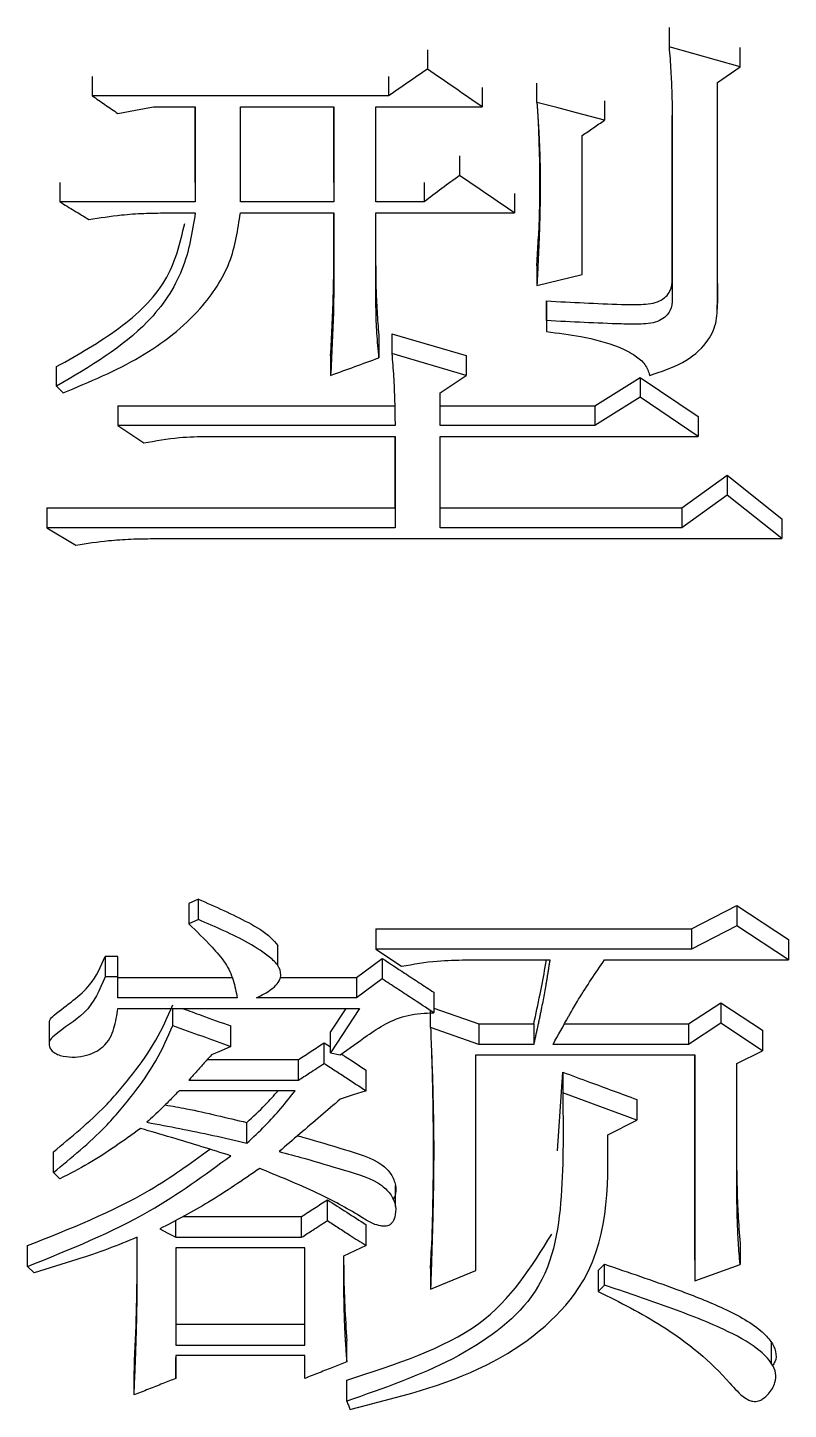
# Model space of a CAD drawing. Header units: millimetres. Extents: x 2126 to 3741, y 477 to 1658.
# Drawn here: x 2358.246 to 2360.799, y 835.232 to 839.871 of the extents above; entities that cross this region are included whole.
import ezdxf

# ---------------------------------------------------------------- set-up
doc = ezdxf.new("R2010")
doc.units = ezdxf.units.MM

msp = doc.modelspace()

# ---------------------------------------------------------------- linework, layer by layer
at = {"color": 7, "linetype": 'Continuous', "lineweight": 25}
for p, q in [((2360.399, 839.8708), (2360.399, 839.8062)), ((2359.5877, 839.7964), (2359.5877, 839.7316)), ((2360.637, 839.7391), (2360.399, 839.8062)), ((2360.637, 839.7391), (2360.637, 839.8038)), ((2360.5612, 839.6869), (2360.637, 839.7391)), ((2359.4579, 839.7071), (2359.4579, 839.6422)), ((2359.7716, 839.67), (2359.7716, 839.605)), ((2359.9555, 839.6199), (2359.9555, 839.6848)), ((2360.5612, 838.9461), (2360.5612, 839.6869)), ((2358.6682, 839.605), (2358.8088, 839.605)), ((2358.8088, 839.605), (2358.8088, 839.2859)), ((2358.8088, 839.3513), (2358.8088, 839.605)), ((2358.9603, 839.605), (2359.274, 839.605)), ((2358.9603, 839.2859), (2358.9603, 839.605)), ((2359.274, 839.605), (2359.274, 839.2859)), ((2359.274, 839.3513), (2359.274, 839.605)), ((2359.4146, 839.605), (2359.7716, 839.605)), ((2359.4146, 839.2859), (2359.4146, 839.605)), ((2360.1826, 839.6254), (2360.1826, 839.5604)), ((2360.4098, 839.5753), (2360.4098, 838.9608)), ((2360.4098, 839.0267), (2360.4098, 839.5753)), ((2359.6958, 839.44), (2359.6958, 839.3748)), ((2358.3545, 839.3513), (2358.3545, 839.2859)), ((2358.8088, 839.3513), (2358.8088, 839.2859)), ((2359.274, 839.3513), (2359.274, 839.2859)), ((2359.5769, 839.3513), (2359.5769, 839.2859)), ((2358.8088, 839.2859), (2358.3545, 839.2859)), ((2359.274, 839.2859), (2358.9603, 839.2859)), ((2359.5769, 839.2859), (2359.4146, 839.2859)), ((2359.8797, 839.3143), (2359.8797, 839.2488)), ((2358.7115, 839.2488), (2358.8088, 839.2488)), ((2358.9602, 839.2488), (2359.274, 839.2488)), ((2359.274, 839.2488), (2359.274, 839.0051)), ((2359.274, 839.0709), (2359.274, 839.2488)), ((2359.4146, 839.2488), (2359.8797, 839.2488)), ((2359.4146, 839.0051), (2359.4146, 839.2488)), ((2359.9555, 839.0709), (2359.9604, 839.1704)), ((2359.274, 839.0051), (2359.274, 839.0709)), ((2359.4146, 839.0709), (2359.4146, 839.0051)), ((2359.9555, 839.0709), (2359.9555, 839.0051)), ((2359.9555, 839.0051), (2360.1069, 839.0419)), ((2360.4098, 839.0266), (2360.4098, 838.9607)), ((2360.5612, 839.012), (2360.5612, 838.9461)), ((2359.9879, 838.8872), (2359.9879, 838.9531)), ((2359.9879, 838.9164), (2359.9879, 838.8504)), ((2360.5607, 838.9106), (2360.5607, 838.9396)), ((2359.9879, 838.8872), (2359.9879, 838.8504)), ((2359.4254, 838.8283), (2359.4254, 838.7622)), ((2359.4687, 838.843), (2359.7175, 838.7696)), ((2359.4687, 838.843), (2359.4687, 838.7769)), ((2359.2632, 838.7696), (2359.2632, 838.7034)), ((2359.7175, 838.7034), (2359.4687, 838.7769)), ((2359.7175, 838.7696), (2359.7175, 838.7034)), ((2358.3437, 838.6668), (2358.3437, 838.733)), ((2359.631, 838.6447), (2359.7175, 838.7034)), ((2360.1502, 838.6012), (2360.3016, 838.6964)), ((2360.3016, 838.6964), (2360.3016, 838.6301)), ((2360.3016, 838.6964), (2360.4963, 838.5647)), ((2358.3437, 838.6668), (2358.3653, 838.6447)), ((2359.631, 838.5348), (2359.631, 838.6447)), ((2360.3016, 838.6301), (2360.1502, 838.5348)), ((2360.4963, 838.4982), (2360.3016, 838.6301)), ((2358.5492, 838.6012), (2359.4781, 838.6012)), ((2359.631, 838.6012), (2360.1502, 838.6012)), ((2360.1502, 838.6012), (2360.1502, 838.5348)), ((2358.5492, 838.5348), (2358.6358, 838.4763)), ((2359.4795, 838.5348), (2358.5492, 838.5348)), ((2360.1502, 838.5348), (2359.631, 838.5348)), ((2360.4963, 838.5647), (2360.4963, 838.4982)), ((2358.8521, 838.4982), (2359.4795, 838.4982)), ((2359.4795, 838.4982), (2359.4795, 838.1917)), ((2359.4795, 838.2585), (2359.4795, 838.4982)), ((2359.631, 838.4982), (2360.4963, 838.4982)), ((2359.631, 838.1917), (2359.631, 838.4982)), ((2360.4423, 838.2585), (2360.5937, 838.3677)), ((2360.5937, 838.3677), (2360.5937, 838.301)), ((2360.5937, 838.3677), (2360.7776, 838.2222)), ((2360.5937, 838.301), (2360.4423, 838.1917)), ((2360.7776, 838.1553), (2360.5937, 838.301)), ((2358.3112, 838.2585), (2359.4795, 838.2585)), ((2359.4795, 838.2585), (2359.4795, 838.1917)), ((2359.631, 838.2585), (2360.4423, 838.2585)), ((2360.4423, 838.2585), (2360.4423, 838.1917)), ((2360.7776, 838.2222), (2360.7776, 838.1553)), ((2358.3112, 838.1917), (2358.4086, 838.1334)), ((2359.4795, 838.1917), (2358.3112, 838.1917)), ((2360.4423, 838.1917), (2359.631, 838.1917)), ((2358.6682, 838.1553), (2360.7776, 838.1553)), ((2358.8197, 836.9446), (2358.7872, 836.9303)), ((2358.7872, 836.9303), (2358.7872, 836.8618)), ((2358.8197, 836.876), (2358.8197, 836.9446)), ((2360.4747, 836.845), (2360.6262, 836.9232)), ((2360.6262, 836.9232), (2360.6262, 836.8546)), ((2360.6262, 836.9232), (2360.7992, 836.8095)), ((2358.8197, 836.876), (2358.7872, 836.8618)), ((2359.4146, 836.845), (2359.4146, 836.7763)), ((2359.4146, 836.845), (2360.4747, 836.845)), ((2360.6262, 836.8546), (2360.4747, 836.7763)), ((2360.4747, 836.845), (2360.4747, 836.7763)), ((2360.7992, 836.7407), (2360.6262, 836.8546)), ((2359.0861, 836.7211), (2359.0861, 836.7899)), ((2359.4146, 836.7763), (2359.5012, 836.7194)), ((2360.7992, 836.8095), (2360.7992, 836.7407)), ((2358.506, 836.7527), (2358.506, 836.6839)), ((2358.5492, 836.7527), (2358.506, 836.7527)), ((2358.5492, 836.6839), (2358.5492, 836.7527)), ((2359.3497, 836.6818), (2359.4363, 836.7456)), ((2359.4363, 836.7456), (2359.4363, 836.6768)), ((2359.7175, 836.7407), (2359.9988, 836.7407)), ((2360.1826, 836.7407), (2360.7992, 836.7407)), ((2358.5492, 836.6839), (2358.506, 836.6839)), ((2358.5492, 836.6129), (2358.5492, 836.6839)), ((2358.5492, 836.6818), (2358.9317, 836.6818)), ((2359.0945, 836.6818), (2359.3497, 836.6818)), ((2359.3497, 836.6818), (2359.3497, 836.6129)), ((2359.4363, 836.6768), (2359.3497, 836.6129)), ((2359.6094, 836.6322), (2359.6094, 836.5632)), ((2358.9495, 836.6129), (2358.5492, 836.6129)), ((2359.3497, 836.6129), (2359.0144, 836.6129)), ((2360.4639, 836.526), (2360.5721, 836.5968)), ((2360.5721, 836.5968), (2360.5721, 836.5278)), ((2360.5721, 836.5968), (2360.7127, 836.5048)), ((2359.3605, 836.5774), (2359.2632, 836.4286)), ((2359.2632, 836.4978), (2359.3153, 836.5774)), ((2359.5985, 836.5136), (2359.5985, 836.5703)), ((2359.6094, 836.5788), (2359.7608, 836.526)), ((2358.3182, 836.528), (2358.3182, 836.4585)), ((2358.9278, 836.4499), (2358.9278, 836.519)), ((2359.2632, 836.4286), (2359.2632, 836.4978)), ((2359.7608, 836.4569), (2359.5985, 836.5136)), ((2359.7608, 836.526), (2359.7608, 836.4569)), ((2359.7608, 836.526), (2359.9447, 836.526)), ((2359.9447, 836.526), (2359.9447, 836.4569)), ((2360.0481, 836.526), (2360.4639, 836.526)), ((2360.5721, 836.5278), (2360.4639, 836.4569)), ((2360.4639, 836.526), (2360.4639, 836.4569)), ((2360.7127, 836.4357), (2360.5721, 836.5278)), ((2360.7127, 836.5048), (2360.7127, 836.4357)), ((2359.2415, 836.3933), (2359.2415, 836.4625)), ((2359.2415, 836.4625), (2359.2632, 836.4484)), ((2359.9447, 836.4569), (2359.7608, 836.4569)), ((2360.4639, 836.4569), (2360.0096, 836.4569)), ((2358.8491, 836.406), (2359.155, 836.406)), ((2359.155, 836.3368), (2359.155, 836.406)), ((2359.2632, 836.4286), (2359.2956, 836.4216)), ((2359.75, 836.4216), (2360.4855, 836.4216)), ((2359.75, 835.6976), (2359.75, 836.4216)), ((2360.4855, 836.4216), (2360.4855, 835.6627)), ((2360.4855, 835.7329), (2360.4855, 836.4216)), ((2360.6262, 836.3933), (2360.7127, 836.4357)), ((2359.3822, 836.3015), (2359.3822, 836.3708)), ((2360.024, 836.0994), (2360.042, 836.3637)), ((2360.042, 836.3637), (2360.042, 836.2944)), ((2360.6262, 835.9636), (2360.6262, 836.3933)), ((2359.1442, 836.3015), (2358.7548, 836.3015)), ((2358.7872, 836.3368), (2359.155, 836.3368)), ((2360.2908, 836.2027), (2360.042, 836.2944)), ((2360.2908, 836.2721), (2360.2908, 836.2027)), ((2358.9819, 836.1253), (2358.9819, 836.1948)), ((2360.1935, 836.1534), (2360.2908, 836.2027)), ((2358.3329, 836.0268), (2358.3545, 836.0058)), ((2360.6262, 836.0334), (2360.6262, 835.9636)), ((2359.4807, 835.9128), (2359.4807, 835.9835)), ((2359.2524, 835.8655), (2359.2524, 835.9354)), ((2358.744, 835.8095), (2358.744, 835.8663)), ((2358.7687, 835.8794), (2359.1658, 835.8794)), ((2359.1658, 835.8095), (2359.1658, 835.8794)), ((2359.3822, 835.7815), (2359.3822, 835.8515)), ((2358.744, 835.8095), (2359.1658, 835.8095)), ((2358.2463, 835.7116), (2358.2463, 835.7817)), ((2358.744, 835.7745), (2358.744, 835.4468)), ((2359.1766, 835.7745), (2358.744, 835.7745)), ((2358.744, 835.7745), (2358.744, 835.5172)), ((2359.1766, 835.4468), (2359.1766, 835.7745)), ((2359.5985, 835.705), (2359.6013, 835.7778)), ((2360.637, 835.7886), (2360.637, 835.7186)), ((2358.2463, 835.7116), (2358.268, 835.6906)), ((2359.5985, 835.705), (2359.5985, 835.6348)), ((2360.161, 835.698), (2360.161, 835.6278)), ((2360.1826, 835.6487), (2360.1826, 835.7188)), ((2360.4855, 835.7329), (2360.4855, 835.6627)), ((2360.4855, 835.6627), (2360.637, 835.7186)), ((2359.5985, 835.6348), (2359.75, 835.6976)), ((2358.744, 835.5172), (2358.744, 835.4468)), ((2358.744, 835.5172), (2359.1766, 835.5172)), ((2358.744, 835.4468), (2359.1766, 835.4468)), ((2359.3173, 835.3912), (2359.3173, 835.4617)), ((2360.7426, 835.3857), (2360.7426, 835.457)), ((2359.1766, 835.412), (2358.744, 835.412)), ((2358.744, 835.412), (2358.744, 835.3357)), ((2358.744, 835.412), (2358.744, 835.4062)), ((2358.744, 835.3357), (2358.744, 835.4062)), ((2359.1766, 835.3357), (2359.1766, 835.412)), ((2358.6033, 835.2802), (2358.6033, 835.3508))]:
    msp.add_line(p, q, dxfattribs=at)
at = {"color": 7, "linetype": 'Continuous', "lineweight": 25, "flags": 128}
for points in [[(2358.4627, 839.7071), (2358.4627, 839.691), (2358.4627, 839.6747), (2358.4627, 839.6422)], [(2359.4579, 839.6422), (2358.9603, 839.6422), (2358.4627, 839.6422)], [(2358.5492, 839.5827), (2358.6087, 839.5939), (2358.6682, 839.605)], [(2360.1826, 839.5604), (2360.0881, 839.5852), (2360.0218, 839.6025), (2359.9555, 839.6199)], [(2358.5492, 838.6012), (2358.5492, 838.5846), (2358.5492, 838.568), (2358.5492, 838.5348)], [(2358.3112, 838.2585), (2358.3112, 838.2418), (2358.3112, 838.2251), (2358.3112, 838.1917)], [(2360.4747, 836.7763), (2360.0543, 836.7763), (2359.4146, 836.7763)], [(2358.5492, 836.5774), (2358.9549, 836.5774), (2359.3605, 836.5774)], [(2358.7331, 836.5207), (2358.7331, 836.5381), (2358.7331, 836.5555), (2358.7331, 836.5774)], [(2358.9278, 836.4499), (2358.8954, 836.4357), (2358.8629, 836.4216)], [(2359.3822, 836.3015), (2359.3389, 836.2873), (2359.2956, 836.2732)], [(2358.3329, 836.0268), (2358.3329, 836.0522), (2358.3329, 836.0744), (2358.3329, 836.0965)], [(2358.6899, 835.8375), (2358.7169, 835.8235), (2358.744, 835.8095)], [(2359.3822, 835.7815), (2359.3443, 835.764), (2359.3065, 835.7465)], [(2360.161, 835.698), (2360.1665, 835.7033), (2360.172, 835.7086), (2360.1826, 835.7189)], [(2360.1826, 835.6487), (2360.1718, 835.6383), (2360.161, 835.6278)], [(2359.3173, 835.2594), (2359.3173, 835.2881), (2359.3173, 835.3091), (2359.3173, 835.33)]]:
    msp.add_lwpolyline(points, dxfattribs=at)
at = {"color": 7, "linetype": 'Continuous', "lineweight": 25}
for points, knots in [([(2360.399, 839.8062), (2360.4011, 839.7793), (2360.4051, 839.7273), (2360.4083, 839.6504), (2360.4093, 839.6003), (2360.4098, 839.5753)], [0, 0, 0, 0, 0.349385, 0.674644, 1, 1, 1, 1]), ([(2359.5877, 839.7316), (2359.566, 839.7167), (2359.5228, 839.6869), (2359.4795, 839.6571), (2359.4579, 839.6422)], [0, 0, 0, 0, 0.499998, 1, 1, 1, 1]), ([(2359.7716, 839.605), (2359.7409, 839.6261), (2359.6796, 839.6683), (2359.6183, 839.7105), (2359.5877, 839.7316)], [0, 0, 0, 0, 0.5, 1, 1, 1, 1]), ([(2358.4627, 839.6422), (2358.4771, 839.6323), (2358.5059, 839.6125), (2358.5348, 839.5926), (2358.5492, 839.5827)], [0, 0, 0, 0, 0.4999987, 1, 1, 1, 1]), ([(2359.9555, 839.6199), (2359.9556, 839.6175), (2359.9559, 839.6127), (2359.9564, 839.6056), (2359.9569, 839.5984), (2359.9574, 839.5913), (2359.9578, 839.5841), (2359.9583, 839.5769), (2359.9587, 839.5698), (2359.9591, 839.5638), (2359.9595, 839.5579), (2359.9599, 839.5519), (2359.9604, 839.5423), (2359.961, 839.5328), (2359.9617, 839.5209), (2359.9623, 839.509), (2359.963, 839.4946), (2359.9643, 839.466), (2359.9664, 839.404), (2359.9668, 839.3278), (2359.9657, 839.2612), (2359.9648, 839.2279), (2359.9641, 839.2042), (2359.9635, 839.1852), (2359.9627, 839.1614), (2359.9619, 839.1425), (2359.961, 839.1235), (2359.9604, 839.1092), (2359.9597, 839.095), (2359.9591, 839.0808), (2359.9586, 839.0689), (2359.9581, 839.0595), (2359.9578, 839.0524), (2359.9575, 839.0453), (2359.9571, 839.0381), (2359.9568, 839.031), (2359.9565, 839.0239), (2359.9562, 839.018), (2359.9558, 839.0117), (2359.9556, 839.0078), (2359.9555, 839.0051)], [0, 0, 0, 0, 0.011607, 0.023213, 0.034819, 0.046426, 0.058032, 0.069639, 0.081245, 0.092852, 0.098655, 0.110262, 0.121868, 0.145081, 0.156687, 0.1799, 0.203113, 0.226326, 0.31918, 0.504901, 0.597754, 0.64418, 0.667393, 0.713819, 0.737032, 0.783458, 0.806671, 0.829884, 0.853097, 0.87631, 0.899523, 0.911129, 0.922736, 0.934342, 0.945949, 0.957555, 0.969162, 0.980768, 0.986572, 1, 1, 1, 1]), ([(2359.9596, 839.5533), (2359.9596, 839.5533), (2359.9596, 839.5534), (2359.9596, 839.5528), (2359.9603, 839.5344), (2359.9631, 839.4631), (2359.9643, 839.3938), (2359.9646, 839.3512), (2359.9646, 839.336), (2359.9646, 839.3335), (2359.9646, 839.3343), (2359.9645, 839.309), (2359.9637, 839.2551), (2359.9618, 839.2066), (2359.9603, 839.1674)], [0, 0, 0, 0, 0.00053, 0.004509, 0.014062, 0.225904, 0.41709, 0.513928, 0.524253, 0.532703, 0.557438, 0.62576, 0.697207, 1, 1, 1, 1]), ([(2360.1069, 839.5084), (2360.1195, 839.517), (2360.1448, 839.5344), (2360.17, 839.5517), (2360.1826, 839.5604)], [0, 0, 0, 0, 0.499998, 1, 1, 1, 1]), ([(2360.1069, 839.0419), (2360.1069, 839.1113), (2360.1069, 839.2664), (2360.1069, 839.4222), (2360.1069, 839.5084)], [0, 0, 0, 0, 0.447226, 1, 1, 1, 1]), ([(2359.6958, 839.3748), (2359.676, 839.36), (2359.6364, 839.3303), (2359.5967, 839.3007), (2359.5769, 839.2859)], [0, 0, 0, 0, 0.499998, 1, 1, 1, 1]), ([(2359.8797, 839.2488), (2359.8491, 839.2698), (2359.7878, 839.3118), (2359.7265, 839.3538), (2359.6958, 839.3748)], [0, 0, 0, 0, 0.5, 1, 1, 1, 1]), ([(2358.3545, 839.2859), (2358.3707, 839.276), (2358.4032, 839.2562), (2358.4356, 839.2365), (2358.4519, 839.2266)], [0, 0, 0, 0, 0.499998, 1, 1, 1, 1]), ([(2358.8088, 839.2488), (2358.7988, 839.1846), (2358.7786, 839.0551), (2358.6349, 838.8394), (2358.4549, 838.7327), (2358.3437, 838.6668)], [0, 0, 0, 0, 0.273464, 0.551009, 1, 1, 1, 1]), ([(2358.3653, 838.6447), (2358.4544, 838.6818), (2358.6301, 838.7549), (2358.8231, 838.9081), (2358.9355, 839.0791), (2358.952, 839.1925), (2358.9602, 839.2488)], [0, 0, 0, 0, 0.289657, 0.571456, 0.787204, 1, 1, 1, 1]), ([(2358.4519, 839.2266), (2358.4882, 839.2324), (2358.5491, 839.242), (2358.6362, 839.2479), (2358.6863, 839.2485), (2358.7115, 839.2488)], [0, 0, 0, 0, 0.4254255, 0.7120823, 1, 1, 1, 1]), ([(2358.3437, 838.733), (2358.4157, 838.7734), (2358.5578, 838.8533), (2358.7269, 839.0152), (2358.7579, 839.147), (2358.7734, 839.2127)], [0, 0, 0, 0, 0.339729, 0.670692, 1, 1, 1, 1]), ([(2359.2632, 838.7696), (2359.2648, 838.8019), (2359.268, 838.8681), (2359.2726, 838.9685), (2359.2735, 839.0367), (2359.274, 839.0709)], [0, 0, 0, 0, 0.321994, 0.660963, 1, 1, 1, 1]), ([(2359.4146, 839.0709), (2359.4147, 839.0431), (2359.415, 838.9887), (2359.4192, 838.9079), (2359.4233, 838.8548), (2359.4254, 838.8283)], [0, 0, 0, 0, 0.342239, 0.67104, 1, 1, 1, 1]), ([(2359.274, 839.0051), (2359.2736, 838.9727), (2359.2727, 838.9061), (2359.2681, 838.8055), (2359.2648, 838.7375), (2359.2632, 838.7034)], [0, 0, 0, 0, 0.321579, 0.660777, 1, 1, 1, 1]), ([(2359.4254, 838.7622), (2359.4228, 838.7898), (2359.4176, 838.8439), (2359.4151, 838.9249), (2359.4148, 838.9784), (2359.4146, 839.0051)], [0, 0, 0, 0, 0.341779, 0.670798, 1, 1, 1, 1]), ([(2359.9879, 838.9531), (2360.072, 838.9487), (2360.1779, 838.9431), (2360.3038, 838.9401), (2360.3685, 838.9467), (2360.4072, 838.9849), (2360.409, 839.0129), (2360.4098, 839.0267)], [0, 0, 0, 0, 0.512304, 0.645208, 0.775979, 0.889287, 1, 1, 1, 1]), ([(2360.4098, 838.9608), (2360.409, 838.947), (2360.4072, 838.919), (2360.3685, 838.8808), (2360.3038, 838.8741), (2360.1779, 838.8772), (2360.072, 838.8828), (2359.9879, 838.8872)], [0, 0, 0, 0, 0.110827, 0.224198, 0.354947, 0.487818, 1, 1, 1, 1]), ([(2359.9879, 838.9531), (2359.9879, 838.9463), (2359.9879, 838.934), (2359.9879, 838.9218), (2359.9879, 838.9164)], [0, 0, 0, 0, 0.56, 1, 1, 1, 1]), ([(2360.3341, 838.7034), (2360.3722, 838.716), (2360.4472, 838.7407), (2360.5251, 838.8049), (2360.5605, 838.8774), (2360.561, 838.9233), (2360.5612, 838.9461)], [0, 0, 0, 0, 0.291536, 0.572529, 0.787239, 1, 1, 1, 1]), ([(2359.9879, 838.8504), (2360.0263, 838.8454), (2360.1096, 838.8346), (2360.2125, 838.8089), (2360.2829, 838.7733), (2360.3212, 838.741), (2360.3298, 838.7161), (2360.3341, 838.7034)], [0, 0, 0, 0, 0.277213, 0.601616, 0.758833, 0.878188, 1, 1, 1, 1]), ([(2359.2632, 838.7034), (2359.2902, 838.7132), (2359.3443, 838.7328), (2359.3984, 838.7524), (2359.4254, 838.7622)], [0, 0, 0, 0, 0.499999, 1, 1, 1, 1]), ([(2359.4687, 838.7769), (2359.4707, 838.751), (2359.4749, 838.6977), (2359.4781, 838.617), (2359.479, 838.5622), (2359.4795, 838.5348)], [0, 0, 0, 0, 0.320446, 0.660167, 1, 1, 1, 1]), ([(2358.6358, 838.4763), (2358.6755, 838.4836), (2358.7467, 838.4966), (2358.8198, 838.4977), (2358.8521, 838.4982)], [0, 0, 0, 0, 0.558835, 1, 1, 1, 1]), ([(2358.4086, 838.1334), (2358.445, 838.1391), (2358.5059, 838.1486), (2358.5929, 838.1543), (2358.6431, 838.1549), (2358.6682, 838.1553)], [0, 0, 0, 0, 0.425369, 0.712054, 1, 1, 1, 1]), ([(2358.8197, 836.9446), (2358.8763, 836.9196), (2358.9621, 836.8819), (2359.0533, 836.8284), (2359.0782, 836.798), (2359.0855, 836.789)], [0, 0, 0, 0, 0.5781639, 0.8758527, 1, 1, 1, 1]), ([(2358.7872, 836.8618), (2358.8137, 836.836), (2358.8572, 836.7936), (2358.9118, 836.7317), (2358.9386, 836.673), (2358.9459, 836.6329), (2358.9495, 836.6129)], [0, 0, 0, 0, 0.3446396, 0.5657566, 0.7835326, 1, 1, 1, 1]), ([(2359.0144, 836.6129), (2359.0317, 836.6218), (2359.0658, 836.6394), (2359.1003, 836.6766), (2359.0932, 836.7176), (2359.0527, 836.7574), (2358.9639, 836.8139), (2358.877, 836.8513), (2358.8197, 836.876)], [0, 0, 0, 0, 0.121784, 0.238894, 0.329996, 0.425945, 0.621085, 1, 1, 1, 1]), ([(2358.3201, 836.5285), (2358.3199, 836.5317), (2358.3194, 836.5419), (2358.3714, 836.5857), (2358.4592, 836.6423), (2358.4918, 836.7192), (2358.506, 836.7527)], [0, 0, 0, 0, 0.036093, 0.112614, 0.614141, 1, 1, 1, 1]), ([(2359.4363, 836.7456), (2359.4612, 836.7292), (2359.5026, 836.7021), (2359.5603, 836.6643), (2359.593, 836.6429), (2359.6093, 836.6322)], [0, 0, 0, 0, 0.432882, 0.716441, 1, 1, 1, 1]), ([(2359.5012, 836.7194), (2359.5409, 836.7265), (2359.6121, 836.7391), (2359.6852, 836.7402), (2359.7175, 836.7407)], [0, 0, 0, 0, 0.558835, 1, 1, 1, 1]), ([(2359.9988, 836.7407), (2359.9984, 836.7386), (2359.9978, 836.7345), (2359.997, 836.7292), (2359.9961, 836.724), (2359.9955, 836.7199), (2359.9948, 836.7157), (2359.9942, 836.7115), (2359.9935, 836.7073), (2359.9927, 836.7021), (2359.992, 836.6979), (2359.9911, 836.6927), (2359.9903, 836.6875), (2359.9893, 836.6813), (2359.9883, 836.675), (2359.9872, 836.6688), (2359.9862, 836.6625), (2359.984, 836.65), (2359.9793, 836.623), (2359.9741, 836.596), (2359.9699, 836.5752), (2359.9683, 836.5669), (2359.9666, 836.5586), (2359.9644, 836.5483), (2359.9627, 836.54), (2359.9609, 836.5317), (2359.9596, 836.5255), (2359.9585, 836.5203), (2359.9574, 836.5152), (2359.9565, 836.511), (2359.9556, 836.5069), (2359.9547, 836.5027), (2359.9538, 836.4986), (2359.9527, 836.4934), (2359.9518, 836.4893), (2359.9506, 836.4841), (2359.9497, 836.48), (2359.9488, 836.4759), (2359.9479, 836.4717), (2359.947, 836.4676), (2359.9459, 836.4623), (2359.9451, 836.4591), (2359.9447, 836.4569)], [0, 0, 0, 0, 0.021952, 0.043903, 0.054879, 0.07683, 0.087806, 0.098782, 0.120733, 0.131709, 0.15366, 0.164636, 0.186587, 0.208539, 0.23049, 0.252442, 0.274393, 0.296345, 0.384151, 0.559767, 0.581718, 0.60367, 0.647573, 0.669524, 0.713427, 0.735378, 0.75733, 0.779281, 0.790257, 0.812208, 0.823184, 0.83416, 0.856111, 0.867087, 0.889038, 0.900014, 0.921966, 0.932941, 0.943917, 0.965868, 0.976844, 1, 1, 1, 1]), ([(2359.9447, 836.526), (2359.952, 836.5591), (2359.966, 836.6226), (2359.9797, 836.6943), (2359.986, 836.7329), (2359.9873, 836.7407)], [0, 0, 0, 0, 0.463687, 0.891018, 1, 1, 1, 1]), ([(2360.0096, 836.4569), (2360.0268, 836.4881), (2360.0462, 836.5232), (2360.0749, 836.5737), (2360.112, 836.6382), (2360.1525, 836.697), (2360.1826, 836.7407)], [0, 0, 0, 0, 0.325176, 0.365823, 0.528414, 1, 1, 1, 1]), ([(2358.506, 836.6839), (2358.4882, 836.6407), (2358.4561, 836.5627), (2358.3596, 836.5097), (2358.3181, 836.4701), (2358.3174, 836.4514), (2358.3257, 836.4372), (2358.3382, 836.4266), (2358.3615, 836.4172), (2358.3951, 836.413), (2358.4351, 836.4171), (2358.4709, 836.4295), (2358.5142, 836.4574), (2358.5395, 836.5109), (2358.546, 836.5553), (2358.5492, 836.5774)], [0, 0, 0, 0, 0.230991, 0.417984, 0.453958, 0.487906, 0.511162, 0.535138, 0.560232, 0.612084, 0.662769, 0.713245, 0.762331, 0.881446, 1, 1, 1, 1]), ([(2359.6093, 836.5632), (2359.5844, 836.5796), (2359.5431, 836.6067), (2359.4854, 836.6445), (2359.4526, 836.666), (2359.4363, 836.6768)], [0, 0, 0, 0, 0.432629, 0.716314, 1, 1, 1, 1]), ([(2358.3329, 836.0965), (2358.3934, 836.1463), (2358.4926, 836.228), (2358.6006, 836.3571), (2358.681, 836.4696), (2358.7158, 836.5498), (2358.7331, 836.5897)], [0, 0, 0, 0, 0.34442, 0.564747, 0.783429, 1, 1, 1, 1]), ([(2358.767, 836.5774), (2358.7882, 836.5697), (2358.8418, 836.5502), (2358.8954, 836.5308), (2358.9278, 836.519)], [0, 0, 0, 0, 0.394634, 1, 1, 1, 1]), ([(2359.2956, 836.4216), (2359.3255, 836.4435), (2359.3749, 836.4796), (2359.4469, 836.5281), (2359.5226, 836.5592), (2359.5802, 836.5619), (2359.6093, 836.5632)], [0, 0, 0, 0, 0.334385, 0.552202, 0.773272, 1, 1, 1, 1]), ([(2358.3329, 836.0268), (2358.3934, 836.0767), (2358.4927, 836.1585), (2358.6006, 836.2878), (2358.681, 836.4004), (2358.7158, 836.4807), (2358.7331, 836.5207)], [0, 0, 0, 0, 0.34436, 0.564684, 0.783385, 1, 1, 1, 1]), ([(2358.7331, 836.5207), (2358.7656, 836.5089), (2358.8305, 836.4853), (2358.8954, 836.4617), (2358.9278, 836.4499)], [0, 0, 0, 0, 0.5, 1, 1, 1, 1]), ([(2359.5985, 836.5136), (2359.6011, 836.4473), (2359.6063, 836.3149), (2359.6091, 836.1664), (2359.609, 836.082), (2359.6089, 836.0615), (2359.6088, 836.0553), (2359.6088, 836.0491), (2359.6088, 836.0429), (2359.6087, 836.0368), (2359.6086, 836.0286), (2359.6086, 836.0203), (2359.6085, 836.0121), (2359.6084, 836.0059), (2359.6083, 835.9998), (2359.6082, 835.9936), (2359.6082, 835.9875), (2359.6081, 835.9813), (2359.6079, 835.9731), (2359.6078, 835.9649), (2359.6077, 835.9567), (2359.6075, 835.9505), (2359.6074, 835.9443), (2359.6073, 835.9382), (2359.6072, 835.932), (2359.6071, 835.9259), (2359.6069, 835.9197), (2359.6068, 835.9136), (2359.6066, 835.9054), (2359.6064, 835.8972), (2359.6063, 835.889), (2359.6061, 835.8828), (2359.606, 835.8767), (2359.6058, 835.8705), (2359.6057, 835.8644), (2359.6055, 835.8582), (2359.6053, 835.85), (2359.6051, 835.8418), (2359.6048, 835.8336), (2359.6047, 835.8275), (2359.6045, 835.8213), (2359.6043, 835.8152), (2359.6041, 835.8091), (2359.604, 835.8029), (2359.6038, 835.7968), (2359.6036, 835.7906), (2359.6033, 835.7825), (2359.6031, 835.7743), (2359.6028, 835.7661), (2359.6027, 835.7599), (2359.6025, 835.7538), (2359.6023, 835.7477), (2359.6021, 835.7415), (2359.6019, 835.7354), (2359.6016, 835.7272), (2359.6013, 835.7191), (2359.6011, 835.7109), (2359.6009, 835.7048), (2359.6007, 835.6986), (2359.6005, 835.6925), (2359.6003, 835.6864), (2359.6001, 835.6802), (2359.5998, 835.6741), (2359.5996, 835.6659), (2359.5993, 835.6578), (2359.599, 835.6496), (2359.5988, 835.6426), (2359.5986, 835.6377), (2359.5985, 835.6348)], [0, 0, 0, 0, 0.22469, 0.449389, 0.505561, 0.512583, 0.519604, 0.526626, 0.533648, 0.540669, 0.547691, 0.561734, 0.568755, 0.575777, 0.582798, 0.58982, 0.596841, 0.603863, 0.610884, 0.624928, 0.631949, 0.638971, 0.645992, 0.653014, 0.660035, 0.667057, 0.674078, 0.6811, 0.688121, 0.702165, 0.709186, 0.716208, 0.723229, 0.730251, 0.737272, 0.744294, 0.751315, 0.765358, 0.77238, 0.779401, 0.786423, 0.793445, 0.800466, 0.807488, 0.814509, 0.821531, 0.828552, 0.842595, 0.849617, 0.856638, 0.86366, 0.870682, 0.877703, 0.884725, 0.891746, 0.905789, 0.912811, 0.919832, 0.926854, 0.933875, 0.940897, 0.947918, 0.95494, 0.961962, 0.976005, 0.983026, 0.990048, 1, 1, 1, 1]), ([(2359.155, 836.406), (2359.1694, 836.4154), (2359.1983, 836.4342), (2359.2271, 836.4531), (2359.2415, 836.4625)], [0, 0, 0, 0, 0.500002, 1, 1, 1, 1]), ([(2358.8629, 836.4216), (2358.8538, 836.4113), (2358.8366, 836.3921), (2358.8114, 836.3638), (2358.7953, 836.3458), (2358.7872, 836.3368)], [0, 0, 0, 0, 0.361282, 0.680641, 1, 1, 1, 1]), ([(2359.2997, 836.4245), (2359.3038, 836.4219), (2359.3313, 836.4039), (2359.3587, 836.386), (2359.3822, 836.3708)], [0, 0, 0, 0, 0.147167, 1, 1, 1, 1]), ([(2359.6019, 836.4247), (2359.6023, 836.4114), (2359.6048, 836.335), (2359.6086, 836.1194), (2359.6058, 835.9345), (2359.6033, 835.833), (2359.6021, 835.7931), (2359.6016, 835.7779), (2359.6015, 835.7778), (2359.6015, 835.7777)], [0, 0, 0, 0, 0.091246, 0.521297, 0.77416, 0.895412, 0.961125, 0.976415, 1, 1, 1, 1]), ([(2359.155, 836.3368), (2359.1675, 836.3449), (2359.1882, 836.3584), (2359.217, 836.3772), (2359.2334, 836.3879), (2359.2415, 836.3933)], [0, 0, 0, 0, 0.4326487, 0.7163239, 1, 1, 1, 1]), ([(2359.2415, 836.3933), (2359.254, 836.3851), (2359.279, 836.3688), (2359.3259, 836.3382), (2359.3603, 836.3158), (2359.3822, 836.3015)], [0, 0, 0, 0, 0.2662424, 0.5324848, 1, 1, 1, 1]), ([(2360.042, 836.3637), (2360.072, 836.3527), (2360.1285, 836.3319), (2360.2114, 836.3014), (2360.2643, 836.2819), (2360.2908, 836.2721)], [0, 0, 0, 0, 0.361499, 0.68075, 1, 1, 1, 1]), ([(2358.7548, 836.3015), (2358.7449, 836.2914), (2358.7253, 836.2712), (2358.6897, 836.2357), (2358.6629, 836.2108), (2358.6466, 836.1957)], [0, 0, 0, 0, 0.280921, 0.561854, 1, 1, 1, 1]), ([(2358.9819, 836.1253), (2359.0028, 836.1448), (2359.043, 836.1826), (2359.0969, 836.2415), (2359.1284, 836.2815), (2359.1442, 836.3015)], [0, 0, 0, 0, 0.349925, 0.674457, 1, 1, 1, 1]), ([(2358.9819, 836.1948), (2359.0029, 836.2143), (2359.04, 836.2488), (2359.0728, 836.2855), (2359.087, 836.3015)], [0, 0, 0, 0, 0.56596, 1, 1, 1, 1]), ([(2359.2956, 836.2732), (2359.2736, 836.2543), (2359.2283, 836.2155), (2359.1598, 836.1568), (2359.1134, 836.117), (2359.0901, 836.0971)], [0, 0, 0, 0, 0.321741, 0.660871, 1, 1, 1, 1]), ([(2360.042, 836.2944), (2360.0436, 836.1792), (2360.0467, 835.9491), (2359.9948, 835.613), (2359.6795, 835.3848), (2359.4396, 835.3018), (2359.3173, 835.2594)], [0, 0, 0, 0, 0.273656, 0.546764, 0.768873, 1, 1, 1, 1]), ([(2358.7078, 836.254), (2358.7316, 836.2498), (2358.7899, 836.2396), (2358.8809, 836.2188), (2358.9483, 836.2028), (2358.9819, 836.1948)], [0, 0, 0, 0, 0.256892, 0.628328, 1, 1, 1, 1]), ([(2358.625, 836.1745), (2358.5963, 836.154), (2358.5399, 836.1133), (2358.4514, 836.0553), (2358.3869, 836.0223), (2358.3545, 836.0058)], [0, 0, 0, 0, 0.3384511, 0.6681197, 1, 1, 1, 1]), ([(2358.9278, 836.0831), (2358.8957, 836.0932), (2358.8296, 836.1142), (2358.7287, 836.1448), (2358.6595, 836.1646), (2358.625, 836.1745)], [0, 0, 0, 0, 0.320379, 0.660141, 1, 1, 1, 1]), ([(2358.6466, 836.1957), (2358.7207, 836.1817), (2358.8334, 836.1605), (2358.944, 836.1343), (2358.9819, 836.1253)], [0, 0, 0, 0, 0.6569803, 1, 1, 1, 1]), ([(2359.1521, 836.1502), (2359.1593, 836.1483), (2359.212, 836.1343), (2359.3065, 836.1043), (2359.4186, 836.0728), (2359.4684, 836.0218), (2359.483, 835.9848), (2359.4829, 835.9543), (2359.4744, 835.9388), (2359.4722, 835.9348)], [0, 0, 0, 0, 0.046643, 0.342403, 0.639171, 0.748921, 0.858405, 0.963449, 1, 1, 1, 1]), ([(2359.3281, 835.2317), (2359.4874, 835.2715), (2359.7979, 835.3492), (2360.1978, 835.6745), (2360.1951, 835.973), (2360.1935, 836.1534)], [0, 0, 0, 0, 0.294377, 0.5735664, 1, 1, 1, 1]), ([(2358.2463, 835.7817), (2358.3887, 835.8382), (2358.6128, 835.9272), (2358.7923, 836.0576), (2358.8577, 836.1051)], [0, 0, 0, 0, 0.635566, 1, 1, 1, 1]), ([(2358.2463, 835.7116), (2358.3881, 835.7689), (2358.6393, 835.8703), (2358.8403, 836.0185), (2358.9278, 836.0831)], [0, 0, 0, 0, 0.56421, 1, 1, 1, 1]), ([(2359.0901, 836.0971), (2359.1181, 836.0898), (2359.1918, 836.0706), (2359.3067, 836.0348), (2359.4191, 836.0029), (2359.4685, 835.9517), (2359.4837, 835.9143), (2359.4809, 835.8816), (2359.4722, 835.86), (2359.4618, 835.8507), (2359.4539, 835.8473), (2359.4437, 835.8459), (2359.4266, 835.8476), (2359.3995, 835.8564), (2359.337, 835.8962), (2359.2183, 835.9625), (2359.0965, 836.0105), (2359.0279, 836.0398), (2359.0252, 836.0409)], [0, 0, 0, 0, 0.080829, 0.213073, 0.345773, 0.395058, 0.444233, 0.491132, 0.518332, 0.527917, 0.53551, 0.543103, 0.555865, 0.581938, 0.622671, 0.782526, 0.991638, 1, 1, 1, 1]), ([(2359.0252, 836.0409), (2358.969, 836.002), (2358.888, 835.946), (2358.7727, 835.8811), (2358.7175, 835.852), (2358.6899, 835.8375)], [0, 0, 0, 0, 0.532376, 0.766064, 1, 1, 1, 1]), ([(2360.6262, 836.0334), (2360.6264, 836.009), (2360.627, 835.9603), (2360.6303, 835.8787), (2360.6345, 835.8215), (2360.637, 835.7886)], [0, 0, 0, 0, 0.297859, 0.595729, 1, 1, 1, 1]), ([(2359.1658, 835.8794), (2359.1803, 835.8887), (2359.2091, 835.9074), (2359.2379, 835.926), (2359.2524, 835.9354)], [0, 0, 0, 0, 0.500002, 1, 1, 1, 1]), ([(2359.2524, 835.9354), (2359.274, 835.9214), (2359.3173, 835.8934), (2359.3605, 835.8654), (2359.3822, 835.8515)], [0, 0, 0, 0, 0.5, 1, 1, 1, 1]), ([(2360.637, 835.7186), (2360.6351, 835.7428), (2360.6314, 835.7913), (2360.6274, 835.873), (2360.6266, 835.9305), (2360.6262, 835.9636)], [0, 0, 0, 0, 0.29749, 0.594994, 1, 1, 1, 1]), ([(2359.1658, 835.8095), (2359.1783, 835.8176), (2359.199, 835.8309), (2359.2278, 835.8496), (2359.2442, 835.8602), (2359.2524, 835.8655)], [0, 0, 0, 0, 0.432649, 0.716324, 1, 1, 1, 1]), ([(2359.2524, 835.8655), (2359.2648, 835.8574), (2359.2898, 835.8412), (2359.3331, 835.8132), (2359.3639, 835.7933), (2359.3822, 835.7815)], [0, 0, 0, 0, 0.288429, 0.576858, 1, 1, 1, 1]), ([(2358.6141, 835.8095), (2358.5812, 835.796), (2358.5152, 835.7689), (2358.3991, 835.73), (2358.316, 835.7051), (2358.268, 835.6906)], [0, 0, 0, 0, 0.296607, 0.593255, 1, 1, 1, 1]), ([(2358.6033, 835.2802), (2358.6037, 835.2878), (2358.6044, 835.3031), (2358.6052, 835.3223), (2358.6059, 835.3376), (2358.6064, 835.3491), (2358.6068, 835.3587), (2358.6072, 835.3682), (2358.6077, 835.3816), (2358.6085, 835.4008), (2358.6092, 835.42), (2358.6099, 835.4392), (2358.6104, 835.4545), (2358.611, 835.4737), (2358.6115, 835.4891), (2358.612, 835.5083), (2358.6124, 835.5237), (2358.6127, 835.539), (2358.613, 835.5544), (2358.6132, 835.5698), (2358.6135, 835.589), (2358.6137, 835.6025), (2358.6138, 835.616), (2358.6139, 835.6237), (2358.6139, 835.6333), (2358.614, 835.641), (2358.614, 835.6487), (2358.6141, 835.6564), (2358.6141, 835.6641), (2358.6142, 835.6738), (2358.6142, 835.6815), (2358.6142, 835.6911), (2358.6142, 835.6988), (2358.6142, 835.7085), (2358.6142, 835.7162), (2358.6142, 835.7239), (2358.6142, 835.7316), (2358.6142, 835.7393), (2358.6142, 835.749), (2358.6142, 835.7567), (2358.6142, 835.7664), (2358.6142, 835.7731), (2358.6142, 835.7789), (2358.6142, 835.7828), (2358.6142, 835.7866), (2358.6142, 835.7915), (2358.6142, 835.7953), (2358.6142, 835.7999), (2358.6142, 835.8043), (2358.6141, 835.8078), (2358.6141, 835.8095)], [0, 0, 0, 0, 0.043584, 0.087168, 0.10896, 0.130753, 0.152545, 0.163441, 0.185233, 0.228817, 0.272401, 0.294193, 0.337777, 0.35957, 0.403154, 0.424946, 0.46853, 0.490322, 0.512114, 0.555699, 0.577491, 0.621075, 0.631971, 0.653763, 0.664659, 0.686451, 0.697347, 0.708243, 0.730035, 0.740931, 0.762723, 0.773619, 0.795412, 0.806308, 0.8281, 0.838996, 0.849892, 0.871684, 0.88258, 0.904372, 0.915268, 0.93706, 0.942508, 0.947956, 0.958852, 0.9643, 0.975196, 0.980644, 0.990322, 1, 1, 1, 1]), ([(2358.6033, 835.3508), (2358.6062, 835.4121), (2358.6116, 835.5304), (2358.6142, 835.6834), (2358.6141, 835.7752), (2358.6141, 835.8095)], [0, 0, 0, 0, 0.402188, 0.777041, 1, 1, 1, 1]), ([(2359.3173, 835.33), (2359.4805, 835.3825), (2359.7973, 835.4842), (2359.9372, 835.7104), (2360.005, 835.8201)], [0, 0, 0, 0, 0.515406, 1, 1, 1, 1]), ([(2359.3065, 835.7465), (2359.3064, 835.707), (2359.3063, 835.665), (2359.3068, 835.6206), (2359.3068, 835.6132), (2359.3069, 835.6058), (2359.3071, 835.5984), (2359.3072, 835.5923), (2359.3073, 835.5861), (2359.3074, 835.5812), (2359.3075, 835.575), (2359.3076, 835.5688), (2359.3079, 835.559), (2359.3081, 835.5491), (2359.3085, 835.5393), (2359.3087, 835.5319), (2359.309, 835.5245), (2359.3094, 835.5147), (2359.3097, 835.5061), (2359.3101, 835.4975), (2359.3104, 835.4925), (2359.3107, 835.4864), (2359.311, 835.4802), (2359.3116, 835.4704), (2359.3122, 835.4606), (2359.313, 835.4483), (2359.3137, 835.4385), (2359.3146, 835.4262), (2359.3153, 835.4164), (2359.3163, 835.4039), (2359.3169, 835.3963), (2359.3173, 835.3912)], [0, 0, 0, 0, 0.332695, 0.353489, 0.374282, 0.395075, 0.415869, 0.436662, 0.447059, 0.467852, 0.478249, 0.499042, 0.519836, 0.561423, 0.582216, 0.603009, 0.623803, 0.644596, 0.686183, 0.69658, 0.717373, 0.72777, 0.748563, 0.769356, 0.810943, 0.831737, 0.873323, 0.894117, 0.935704, 0.956497, 1, 1, 1, 1]), ([(2359.3068, 835.7467), (2359.3068, 835.7305), (2359.3069, 835.6747), (2359.3101, 835.5796), (2359.3149, 835.501), (2359.3173, 835.4617)], [0, 0, 0, 0, 0.1701659, 0.5850026, 1, 1, 1, 1]), ([(2360.1826, 835.7188), (2360.263, 835.6916), (2360.3956, 835.6468), (2360.5747, 835.5766), (2360.6865, 835.5183), (2360.7413, 835.4624), (2360.7589, 835.4266), (2360.7589, 835.3973), (2360.749, 835.3825), (2360.7463, 835.3785)], [0, 0, 0, 0, 0.336148, 0.554502, 0.775219, 0.850857, 0.913151, 0.975906, 1, 1, 1, 1]), ([(2360.161, 835.6278), (2360.234, 835.5912), (2360.4042, 835.5057), (2360.5584, 835.3757), (2360.6363, 835.2807), (2360.6664, 835.2626), (2360.6785, 835.2584), (2360.6901, 835.2579), (2360.7017, 835.2604), (2360.7175, 835.2684), (2360.7388, 835.2886), (2360.756, 835.3184), (2360.7593, 835.3538), (2360.7415, 835.3933), (2360.6865, 835.4472), (2360.563, 835.5126), (2360.3867, 835.5797), (2360.2507, 835.6256), (2360.1826, 835.6487)], [0, 0, 0, 0, 0.163054, 0.380102, 0.433894, 0.442949, 0.452088, 0.458006, 0.463913, 0.473847, 0.492962, 0.528393, 0.555625, 0.58285, 0.633845, 0.724478, 0.861928, 1, 1, 1, 1]), ([(2359.3173, 835.3912), (2359.3026, 835.3854), (2359.2718, 835.3732), (2359.2249, 835.3547), (2359.1927, 835.342), (2359.1766, 835.3357)], [0, 0, 0, 0, 0.313727, 0.656864, 1, 1, 1, 1]), ([(2358.744, 835.3357), (2358.7293, 835.3299), (2358.6985, 835.3177), (2358.6516, 835.2992), (2358.6194, 835.2865), (2358.6033, 835.2802)], [0, 0, 0, 0, 0.313727, 0.656864, 1, 1, 1, 1]), ([(2359.3173, 835.2594), (2359.3191, 835.2548), (2359.3227, 835.2455), (2359.3263, 835.2363), (2359.3281, 835.2317)], [0, 0, 0, 0, 0.499988, 1, 1, 1, 1])]:
    msp.add_open_spline(points, degree=3, knots=knots, dxfattribs=at)

doc.saveas('drawing.dxf')
